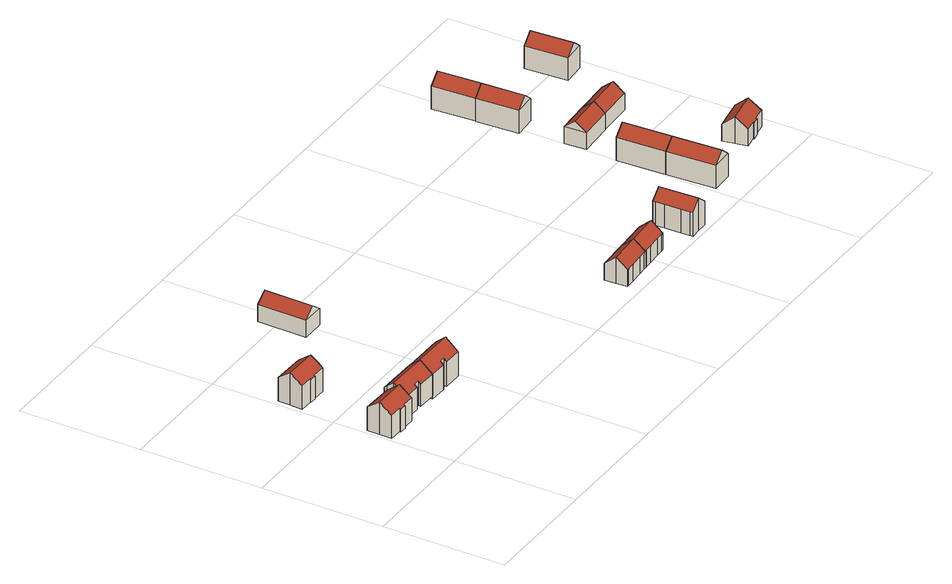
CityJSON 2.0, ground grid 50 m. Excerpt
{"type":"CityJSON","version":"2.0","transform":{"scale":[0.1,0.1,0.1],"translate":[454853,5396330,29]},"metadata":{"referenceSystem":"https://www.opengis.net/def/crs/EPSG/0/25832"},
"CityObjects":{
"building1":{"type":"Building","attributes":{"Geometrietyp2DReferenz":"3000","function":"31001_1010","roofType":"3100","measuredHeight":13.56,"storeysAboveGround":3},"geometry":[{"type":"Solid","lod":"2","boundaries":[[[[0,1,2,3]],[[4,5,1,0]],[[6,7,5,4]],[[8,9,7,6]],[[10,11,9,8]],[[12,13,11,10]],[[14,15,13,12]],[[16,17,15,14]],[[18,19,17,16]],[[20,21,19,18]],[[3,2,21,20]],[[4,0,3,20,18,16,14,12,6]],[[10,8,6,12]],[[1,5,7,9,11,13,15,17,19,21,2]]]],"semantics":{"surfaces":[{"type":"WallSurface"},{"type":"RoofSurface"},{"type":"GroundSurface"}],"values":[[0,0,0,0,0,0,0,0,0,0,0,1,1,2]]}}]},
"building2":{"type":"Building","attributes":{"Geometrietyp2DReferenz":"3000","function":"31001_1010","roofType":"3100","measuredHeight":13.66,"storeysAboveGround":3},"geometry":[{"type":"Solid","lod":"2","boundaries":[[[[22,23,24,25]],[[26,27,23,22]],[[28,29,27,26]],[[30,31,29,28]],[[32,33,31,30]],[[34,35,33,32]],[[36,37,35,34]],[[38,39,37,36]],[[40,41,39,38]],[[42,43,41,40]],[[25,24,43,42]],[[32,30,28,26,22,25,42,40,34]],[[38,36,34,40]],[[23,27,29,31,33,35,37,39,41,43,24]]]],"semantics":{"surfaces":[{"type":"WallSurface"},{"type":"RoofSurface"},{"type":"GroundSurface"}],"values":[[0,0,0,0,0,0,0,0,0,0,0,1,1,2]]}}]},
"building3":{"type":"Building","attributes":{"Geometrietyp2DReferenz":"3000","function":"31001_1010","roofType":"3100","measuredHeight":13.58,"storeysAboveGround":3},"geometry":[{"type":"Solid","lod":"2","boundaries":[[[[44,45,46,47]],[[48,49,45,44]],[[50,51,49,48]],[[52,15,51,50]],[[53,54,15,52]],[[55,11,54,53]],[[56,57,11,55]],[[58,59,57,56]],[[60,61,59,58]],[[62,63,61,60]],[[47,46,63,62]],[[52,50,48,44,47,62,60,53]],[[58,56,55,53,60]],[[45,49,51,15,54,11,57,59,61,63,46]]]],"semantics":{"surfaces":[{"type":"WallSurface"},{"type":"RoofSurface"},{"type":"GroundSurface"}],"values":[[0,0,0,0,0,0,0,0,0,0,0,1,1,2]]}}]},
"building4":{"type":"Building","attributes":{"Geometrietyp2DReferenz":"3000","function":"31001_1010","roofType":"3100","measuredHeight":14.62,"storeysAboveGround":3},"geometry":[{"type":"Solid","lod":"2","boundaries":[[[[64,65,66,67]],[[68,69,65,64]],[[70,71,69,68]],[[72,73,71,70]],[[74,75,73,72]],[[76,77,75,74]],[[78,79,77,76]],[[80,81,79,78]],[[82,83,81,80]],[[67,66,83,82]],[[72,70,68,64,67,82,80,74]],[[78,76,74,80]],[[65,69,71,73,75,77,79,81,83,66]]]],"semantics":{"surfaces":[{"type":"WallSurface"},{"type":"RoofSurface"},{"type":"GroundSurface"}],"values":[[0,0,0,0,0,0,0,0,0,0,1,1,2]]}}]},
"building5":{"type":"Building","attributes":{"Geometrietyp2DReferenz":"3000","function":"31001_1010","roofType":"3100","measuredHeight":10.67,"storeysAboveGround":2},"geometry":[{"type":"Solid","lod":"2","boundaries":[[[[84,85,86,87]],[[88,89,85,84]],[[90,91,89,88]],[[87,86,91,90]],[[84,92,88]],[[90,93,87]],[[87,93,92,84]],[[88,92,93,90]],[[85,89,91,86]]]],"semantics":{"surfaces":[{"type":"WallSurface"},{"type":"RoofSurface"},{"type":"GroundSurface"}],"values":[[0,0,0,0,0,0,1,1,2]]}}]},
"building6":{"type":"Building","attributes":{"Geometrietyp2DReferenz":"3000","function":"31001_1010","roofType":"3100","measuredHeight":11.03,"storeysAboveGround":3},"geometry":[{"type":"Solid","lod":"2","boundaries":[[[[94,95,96,97]],[[98,99,95,94]],[[100,101,99,98]],[[102,103,101,100]],[[104,105,103,102]],[[106,107,105,104]],[[108,109,107,106]],[[110,111,109,108]],[[112,113,111,110]],[[97,96,113,112]],[[106,104,102,108]],[[100,98,94,97,112,110,108,102]],[[95,99,101,103,105,107,109,111,113,96]]]],"semantics":{"surfaces":[{"type":"WallSurface"},{"type":"RoofSurface"},{"type":"GroundSurface"}],"values":[[0,0,0,0,0,0,0,0,0,0,1,1,2]]}}]},
"building7":{"type":"Building","attributes":{"Geometrietyp2DReferenz":"3000","function":"31001_1010","roofType":"3100","measuredHeight":10.95,"storeysAboveGround":3},"geometry":[{"type":"Solid","lod":"2","boundaries":[[[[114,115,116,117]],[[118,119,115,114]],[[110,111,119,118]],[[108,109,111,110]],[[106,107,109,108]],[[120,121,107,106]],[[122,123,121,120]],[[124,125,123,122]],[[126,127,125,124]],[[117,116,127,126]],[[120,106,108,122]],[[110,118,114,117,126,124,122,108]],[[115,119,111,109,107,121,123,125,127,116]]]],"semantics":{"surfaces":[{"type":"WallSurface"},{"type":"RoofSurface"},{"type":"GroundSurface"}],"values":[[0,0,0,0,0,0,0,0,0,0,1,1,2]]}}]},
"building8":{"type":"Building","attributes":{"Geometrietyp2DReferenz":"3000","function":"31001_1010","roofType":"3100","measuredHeight":13.63,"storeysAboveGround":3},"geometry":[{"type":"Solid","lod":"2","boundaries":[[[[128,129,130,131]],[[132,133,129,128]],[[134,135,133,132]],[[136,137,135,134]],[[138,139,137,136]],[[140,141,139,138]],[[142,143,141,140]],[[144,145,143,142]],[[146,147,145,144]],[[131,130,147,146]],[[136,134,132,128,131,146,144,138]],[[142,140,138,144]],[[129,133,135,137,139,141,143,145,147,130]]]],"semantics":{"surfaces":[{"type":"WallSurface"},{"type":"RoofSurface"},{"type":"GroundSurface"}],"values":[[0,0,0,0,0,0,0,0,0,0,1,1,2]]}}]},
"building9":{"type":"Building","attributes":{"Geometrietyp2DReferenz":"3000","function":"31001_1010","roofType":"3100","measuredHeight":13.66,"storeysAboveGround":3},"geometry":[{"type":"Solid","lod":"2","boundaries":[[[[148,149,150,151]],[[152,153,149,148]],[[154,155,153,152]],[[151,150,155,154]],[[148,156,152]],[[154,157,151]],[[151,157,156,148]],[[152,156,157,154]],[[149,153,155,150]]]],"semantics":{"surfaces":[{"type":"WallSurface"},{"type":"RoofSurface"},{"type":"GroundSurface"}],"values":[[0,0,0,0,0,0,1,1,2]]}}]},
"building10":{"type":"Building","attributes":{"Geometrietyp2DReferenz":"3000","function":"31001_1010","roofType":"3100","measuredHeight":13.66,"storeysAboveGround":3},"geometry":[{"type":"Solid","lod":"2","boundaries":[[[[151,150,158,159]],[[154,155,150,151]],[[160,161,155,154]],[[159,158,161,160]],[[151,157,154]],[[160,162,159]],[[159,162,157,151]],[[154,157,162,160]],[[150,155,161,158]]]],"semantics":{"surfaces":[{"type":"WallSurface"},{"type":"RoofSurface"},{"type":"GroundSurface"}],"values":[[0,0,0,0,0,0,1,1,2]]}}]},
"building11":{"type":"Building","attributes":{"Geometrietyp2DReferenz":"3000","function":"31001_1010","roofType":"3100","measuredHeight":10.59,"storeysAboveGround":2},"geometry":[{"type":"Solid","lod":"2","boundaries":[[[[163,164,165,166]],[[167,168,164,163]],[[169,170,168,167]],[[166,165,170,169]],[[163,171,167]],[[169,172,166]],[[166,172,171,163]],[[167,171,172,169]],[[164,168,170,165]]]],"semantics":{"surfaces":[{"type":"WallSurface"},{"type":"RoofSurface"},{"type":"GroundSurface"}],"values":[[0,0,0,0,0,0,1,1,2]]}}]},
"building12":{"type":"Building","attributes":{"Geometrietyp2DReferenz":"3000","function":"31001_1010","roofType":"3100","measuredHeight":13.44,"storeysAboveGround":3},"geometry":[{"type":"Solid","lod":"2","boundaries":[[[[173,174,175,176]],[[177,178,174,173]],[[179,180,178,177]],[[176,175,180,179]],[[173,181,177]],[[179,182,176]],[[176,182,181,173]],[[177,181,182,179]],[[174,178,180,175]]]],"semantics":{"surfaces":[{"type":"WallSurface"},{"type":"RoofSurface"},{"type":"GroundSurface"}],"values":[[0,0,0,0,0,0,1,1,2]]}}]},
"building13":{"type":"Building","attributes":{"Geometrietyp2DReferenz":"3000","function":"31001_1010","roofType":"3100","measuredHeight":13.35,"storeysAboveGround":3},"geometry":[{"type":"Solid","lod":"2","boundaries":[[[[182,183,184,176]],[[179,185,183,182]],[[186,187,185,179]],[[188,189,187,186]],[[190,191,189,188]],[[192,193,191,190]],[[176,184,193,192]],[[186,179,182,188]],[[176,192,190,188,182]],[[183,185,187,189,191,193,184]]]],"semantics":{"surfaces":[{"type":"WallSurface"},{"type":"RoofSurface"},{"type":"GroundSurface"}],"values":[[0,0,0,0,0,0,0,1,1,2]]}}]},
"building14":{"type":"Building","attributes":{"Geometrietyp2DReferenz":"3000","function":"31001_1010","roofType":"3100","measuredHeight":10.44,"storeysAboveGround":2},"geometry":[{"type":"Solid","lod":"2","boundaries":[[[[166,194,195,196]],[[169,197,194,166]],[[198,199,197,169]],[[196,195,199,198]],[[166,172,169]],[[198,200,196]],[[196,200,172,166]],[[169,172,200,198]],[[194,197,199,195]]]],"semantics":{"surfaces":[{"type":"WallSurface"},{"type":"RoofSurface"},{"type":"GroundSurface"}],"values":[[0,0,0,0,0,0,1,1,2]]}}]},
"building15":{"type":"Building","attributes":{"Geometrietyp2DReferenz":"3000","function":"31001_1010","roofType":"3100","measuredHeight":10.98,"storeysAboveGround":2},"geometry":[{"type":"Solid","lod":"2","boundaries":[[[[201,202,203,204]],[[205,206,202,201]],[[207,208,206,205]],[[209,210,208,207]],[[211,212,210,209]],[[213,214,212,211]],[[215,216,214,213]],[[217,218,216,215]],[[219,220,218,217]],[[204,203,220,219]],[[213,211,209,215]],[[207,205,201,204,219,217,215,209]],[[202,206,208,210,212,214,216,218,220,203]]]],"semantics":{"surfaces":[{"type":"WallSurface"},{"type":"RoofSurface"},{"type":"GroundSurface"}],"values":[[0,0,0,0,0,0,0,0,0,0,1,1,2]]}}]},
"building16":{"type":"Building","attributes":{"Geometrietyp2DReferenz":"3000","function":"31001_1010","roofType":"3100","measuredHeight":13.43,"storeysAboveGround":3},"geometry":[{"type":"Solid","lod":"2","boundaries":[[[[221,222,223,224]],[[225,226,222,221]],[[227,228,226,225]],[[224,223,228,227]],[[221,229,225]],[[227,230,224]],[[224,230,229,221]],[[225,229,230,227]],[[222,226,228,223]]]],"semantics":{"surfaces":[{"type":"WallSurface"},{"type":"RoofSurface"},{"type":"GroundSurface"}],"values":[[0,0,0,0,0,0,1,1,2]]}}]}
},
"vertices":[
[56,258,112],[56,258,14],[55,253,14],[55,253,109],[2,259,112],[2,259,14],[3,310,150],[3,310,14],[4,361,112],[4,361,14],[139,358,112],[139,358,14],[139,307,150],[139,307,14],[138,280,129],[138,280,14],[138,256,112],[138,256,14],[84,257,112],[84,257,14],[84,252,109],[84,252,14],
[89,630,112],[89,630,13],[147,629,13],[147,629,112],[89,626,109],[89,626,13],[61,627,109],[61,627,13],[61,630,112],[61,630,13],[8,632,112],[8,632,13],[10,682,149],[10,682,13],[11,732,112],[11,732,13],[149,730,112],[149,730,13],[148,679,149],[148,679,13],[148,649,127],[148,649,13],
[238,289,116],[238,289,14],[237,278,14],[237,278,106],[213,289,116],[213,289,14],[213,278,106],[213,278,14],[138,280,106],[139,331,150],[139,331,14],[139,358,127],[140,372,116],[140,372,14],[317,369,116],[317,369,14],[317,328,150],[317,328,14],[316,276,106],[316,276,14],
[413,287,115],[413,287,2],[413,275,2],[413,275,105],[391,287,115],[391,287,2],[391,275,105],[391,275,2],[316,276,105],[316,276,2],[317,329,149],[317,329,2],[317,369,115],[317,369,2],[494,367,115],[494,367,2],[493,326,149],[493,326,2],[492,273,105],[492,273,2],
[502,850,95],[502,850,24],[505,1052,24],[505,1052,95],[409,851,95],[409,851,24],[412,1053,95],[412,1053,24],[455,851,131],[458,1052,131],
[1321,41,92],[1321,41,22],[1373,44,22],[1373,44,92],[1286,39,92],[1286,39,22],[1278,39,92],[1278,39,22],[1276,85,132],[1276,85,22],[1273,132,92],[1273,132,22],[1410,139,92],[1410,139,22],[1413,93,132],[1413,93,22],[1416,46,92],[1416,46,22],[1408,46,92],[1408,46,22],
[1458,49,92],[1458,49,22],[1508,52,22],[1508,52,92],[1424,47,92],[1424,47,22],[1546,147,92],[1546,147,22],[1548,100,132],[1548,100,22],[1551,54,92],[1551,54,22],[1543,54,92],[1543,54,22],
[1674,51,126],[1674,51,26],[1675,16,26],[1675,16,126],[1672,118,126],[1672,118,26],[1670,153,126],[1670,153,26],[1670,166,126],[1670,166,26],[1713,167,163],[1713,167,26],[1756,169,126],[1756,169,26],[1763,6,126],[1763,6,26],[1719,5,163],[1719,5,26],[1676,3,126],[1676,3,26],
[2078,95,124],[2078,95,27],[2067,296,27],[2067,296,124],[1987,91,124],[1987,91,27],[1976,292,124],[1976,292,27],[2032,93,164],[2022,294,164],
[2057,496,27],[2057,496,124],[1966,491,124],[1966,491,27],[2011,493,164],
[1972,616,99],[1972,616,29],[2118,625,29],[2118,625,99],[1967,707,99],[1967,707,29],[2113,715,99],[2113,715,29],[1969,662,135],[2116,670,135],
[2030,881,127],[2030,881,31],[2020,1055,31],[2020,1055,127],[1940,875,127],[1940,875,31],[1930,1050,127],[1930,1050,31],[1985,878,166],[1975,1053,166],
[1975,1053,32],[2020,1055,32],[1930,1050,32],[1920,1226,127],[1920,1226,32],[1965,1228,166],[1965,1228,32],[2010,1231,127],[2010,1231,32],[2017,1107,127],[2017,1107,32],
[2118,625,30],[2265,633,30],[2265,633,99],[2113,715,30],[2260,723,99],[2260,723,30],[2263,678,135],
[2333,139,97],[2333,139,31],[2363,144,31],[2363,144,97],[2332,142,100],[2332,142,31],[2282,133,100],[2282,133,31],[2273,182,141],[2273,182,31],[2263,231,100],[2263,231,31],[2398,256,100],[2398,256,31],[2407,207,141],[2407,207,31],[2416,157,100],[2416,157,31],[2362,147,100],[2362,147,31],
[2411,903,132],[2411,903,37],[2400,1078,37],[2400,1078,132],[2320,897,132],[2320,897,37],[2309,1073,132],[2309,1073,37],[2365,900,171],[2355,1075,171]
]}
